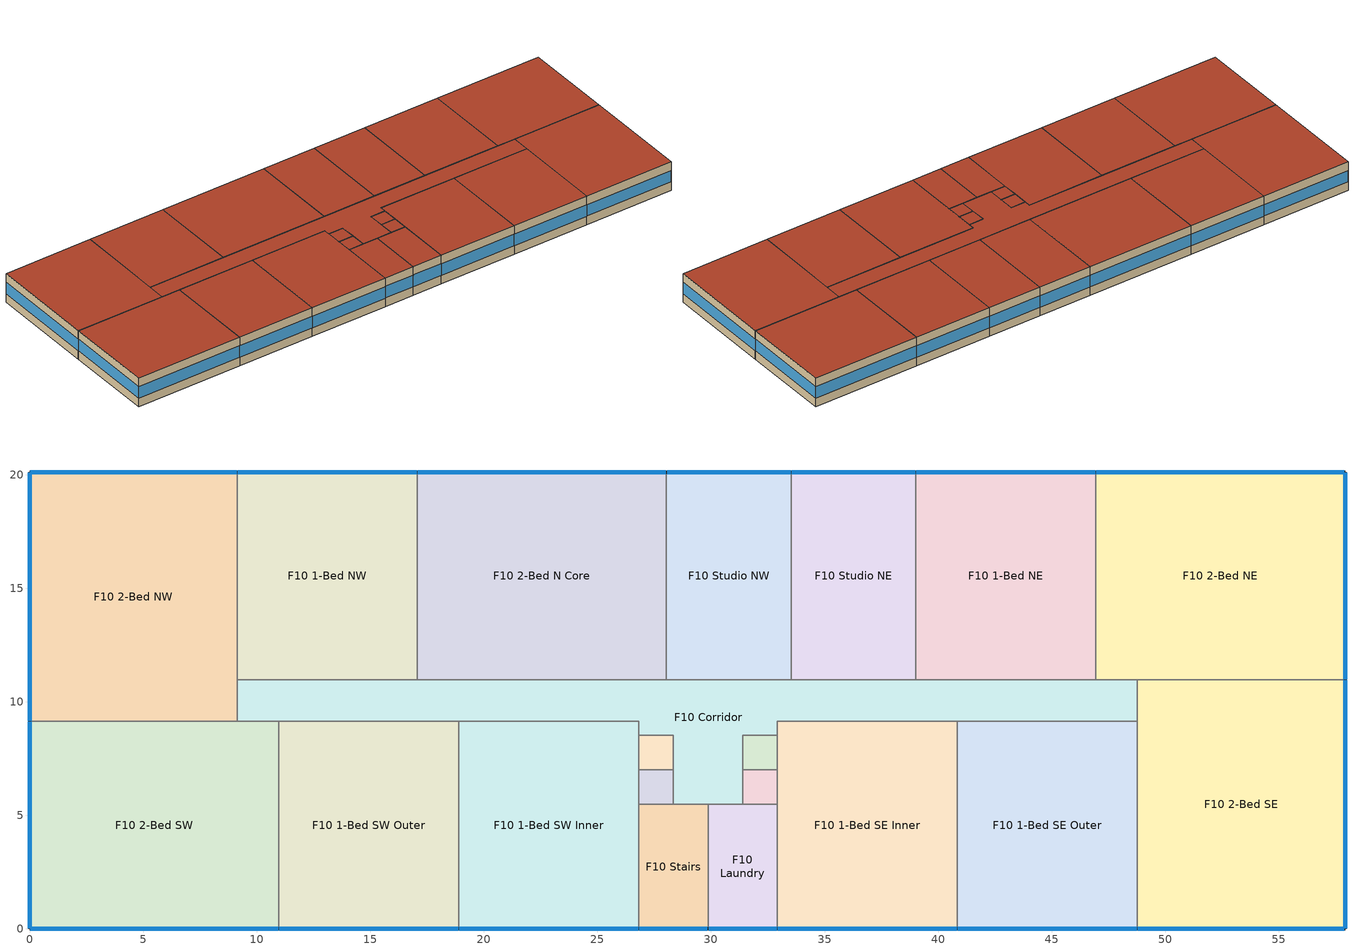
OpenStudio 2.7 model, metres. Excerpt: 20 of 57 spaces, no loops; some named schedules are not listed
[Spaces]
F10 1-Bed NE
 floor adiabatic (TypicalFloorInterior): 46.94,20.12 46.94,10.97 39.01,10.97 39.01,20.12 z27.43
 wall outside (ResMetalFramedWall): 46.94,20.12 39.01,20.12 z27.43:30.48
 wall to F10 Studio NE (MetalFrameWallInterior): 39.01,20.12 39.01,10.97 z27.43:30.48
 wall to F10 2-Bed NE (MetalFrameWallInterior): 46.94,10.97 46.94,20.12 z27.43:30.48
 wall to F10 Corridor (MetalFrameWallInterior): 39.01,10.97 46.94,10.97 z27.43:30.48
 window (Res Fixed Window): 46.91,20.12 39.04,20.12 z28.35:29.57
 roof outside (FlatResWoodFramingAndOtherRoof): 46.94,10.97 46.94,20.12 39.01,20.12 39.01,10.97 z30.48
F10 Studio NE
 floor adiabatic (TypicalFloorInterior): 39.01,20.12 39.01,10.97 33.53,10.97 33.53,20.12 z27.43
 wall outside (ResMetalFramedWall): 39.01,20.12 33.53,20.12 z27.43:30.48
 wall to F10 Corridor: 33.53,10.97 39.01,10.97 z27.43:30.48
 wall to F10 Studio NW (MetalFrameWallInterior): 33.53,20.12 33.53,10.97 z27.43:30.48
 window (Res Fixed Window): 38.99,20.12 33.55,20.12 z28.35:29.58
 roof outside (FlatResWoodFramingAndOtherRoof): 39.01,10.97 39.01,20.12 33.53,20.12 33.53,10.97 z30.48
F10 2-Bed NE
 floor adiabatic (TypicalFloorInterior): 57.91,20.12 57.91,10.97 46.94,10.97 46.94,20.12 z27.43
 wall outside (ResMetalFramedWall): 57.91,10.97 57.91,20.12 46.94,20.12 z27.43:30.48
 wall to F10 2-Bed SE (MetalFrameWallInterior): 48.77,10.97 57.91,10.97 z27.43:30.48
 wall to F10 Corridor (MetalFrameWallInterior): 46.94,10.97 48.77,10.97 z27.43:30.48
 window (Res Fixed Window): 57.91,11 57.91,20.09 / 57.89,20.12 46.96,20.12 z28.35:29.57
 roof outside (FlatResWoodFramingAndOtherRoof): 57.91,10.97 57.91,20.12 46.94,20.12 46.94,10.97 z30.48
F10 Corridor
 floor adiabatic (TypicalFloorInterior): 48.77,10.97 48.77,9.14 32.92,9.14 32.92,8.53 31.39,8.53 31.39,5.49 28.35,5.49 28.35,8.53 26.82,8.53 26.82,9.14 9.14,9.14 9.14,10.97 z27.43
 wall to F10 1-Bed NW: 17.07,10.97 9.14,10.97 z27.43:30.48
 wall to F10 1-Bed SE Inner: 32.92,8.53 32.92,9.14 40.84,9.14 z27.43:30.48
 wall to F10 1-Bed SE Outer: 40.84,9.14 48.77,9.14 z27.43:30.48
 wall to F10 1-Bed SW Inner: 18.9,9.14 26.82,9.14 26.82,8.53 z27.43:30.48
 wall to F10 1-Bed SW Outer: 10.97,9.14 18.9,9.14 z27.43:30.48
 wall to F10 2-Bed N Core: 28.04,10.97 17.07,10.97 z27.43:30.48
 wall to F10 2-Bed NW: 9.14,10.97 9.14,9.14 z27.43:30.48
 wall to F10 2-Bed SE: 48.77,9.14 48.77,10.97 z27.43:30.48
 wall to F10 2-Bed SW: 9.14,9.14 10.97,9.14 z27.43:30.48
 wall to F10 Elevator NE (MetalFrameWallInterior): 31.39,7.01 31.39,8.53 32.92,8.53 z27.43:30.48
 wall to F10 Elevator SW (MetalFrameWallInterior): 28.35,7.01 28.35,5.49 z27.43:30.48
 wall to F10 Studio NW (MetalFrameWallInterior): 33.53,10.97 28.04,10.97 z27.43:30.48
 wall to F10 Stairs (MetalFrameWallInterior): 28.35,5.49 29.87,5.49 z27.43:30.48
 wall to F10 Elevator NW (MetalFrameWallInterior): 26.82,8.53 28.35,8.53 28.35,7.01 z27.43:30.48
 wall to F10 Elevator SE (MetalFrameWallInterior): 31.39,5.49 31.39,7.01 z27.43:30.48
 wall to F10 Laundry (MetalFrameWallInterior): 29.87,5.49 31.39,5.49 z27.43:30.48
 roof outside (FlatResWoodFramingAndOtherRoof): 31.39,5.49 31.39,8.53 32.92,8.53 32.92,9.14 48.77,9.14 48.77,10.97 9.14,10.97 9.14,9.14 26.82,9.14 26.82,8.53 28.35,8.53 28.35,5.49 z30.48
F10 1-Bed NW
 floor adiabatic (TypicalFloorInterior): 17.07,20.12 17.07,10.97 9.14,10.97 9.14,20.12 z27.43
 wall outside (ResMetalFramedWall): 17.07,20.12 9.14,20.12 z27.43:30.48
 wall to F10 2-Bed NW (MetalFrameWallInterior): 9.14,20.12 9.14,10.97 z27.43:30.48
 wall to F10 2-Bed N Core (MetalFrameWallInterior): 17.07,10.97 17.07,20.12 z27.43:30.48
 window (Res Fixed Window): 17.04,20.12 9.17,20.12 z28.35:29.57
 roof outside (FlatResWoodFramingAndOtherRoof): 17.07,10.97 17.07,20.12 9.14,20.12 9.14,10.97 z30.48
F10 2-Bed NW
 floor adiabatic (TypicalFloorInterior): 9.14,20.12 9.14,9.14 0,9.14 0,20.12 z27.43
 wall outside (ResMetalFramedWall): 9.14,20.12 0,20.12 0,9.14 z27.43:30.48
 wall to F10 2-Bed SW (MetalFrameWallInterior): 0,9.14 9.14,9.14 z27.43:30.48
 window (Res Fixed Window): 0,20.09 0,9.17 / 9.12,20.12 0.03,20.12 z28.35:29.57
 roof outside (FlatResWoodFramingAndOtherRoof): 9.14,9.14 9.14,20.12 0,20.12 0,9.14 z30.48
F10 2-Bed N Core
 floor adiabatic (TypicalFloorInterior): 28.04,20.12 28.04,10.97 17.07,10.97 17.07,20.12 z27.43
 wall outside (ResMetalFramedWall): 28.04,20.12 17.07,20.12 z27.43:30.48
 wall to F10 Studio NW (MetalFrameWallInterior): 28.04,10.97 28.04,20.12 z27.43:30.48
 window (Res Fixed Window): 28.02,20.12 17.09,20.12 z28.35:29.57
 roof outside (FlatResWoodFramingAndOtherRoof): 28.04,10.97 28.04,20.12 17.07,20.12 17.07,10.97 z30.48
F10 1-Bed SE Inner
 floor adiabatic (TypicalFloorInterior): 40.84,9.14 40.84,0 32.92,0 32.92,9.14 z27.43
 wall outside (ResMetalFramedWall): 32.92,0 40.84,0 z27.43:30.48
 wall to F10 Elevator NE (MetalFrameWallInterior): 32.92,8.53 32.92,7.01 z27.43:30.48
 wall to F10 1-Bed SE Outer (MetalFrameWallInterior): 40.84,0 40.84,9.14 z27.43:30.48
 wall to F10 Elevator SE (MetalFrameWallInterior): 32.92,7.01 32.92,5.49 z27.43:30.48
 wall to F10 Laundry (MetalFrameWallInterior): 32.92,5.49 32.92,0 z27.43:30.48
 window (Res Fixed Window): 32.94,0 40.82,0 z28.35:29.57
 roof outside (FlatResWoodFramingAndOtherRoof): 40.84,0 40.84,9.14 32.92,9.14 32.92,0 z30.48
F10 Elevator NE
 floor adiabatic (TypicalFloorInterior): 32.92,8.53 32.92,7.01 31.39,7.01 31.39,8.53 z27.43
 wall to F10 Elevator SE (MetalFrameWallInterior): 31.39,7.01 32.92,7.01 z27.43:30.48
 roof outside (FlatResWoodFramingAndOtherRoof): 32.92,7.01 32.92,8.53 31.39,8.53 31.39,7.01 z30.48
F10 1-Bed SE Outer
 floor adiabatic (TypicalFloorInterior): 48.77,9.14 48.77,0 40.84,0 40.84,9.14 z27.43
 wall outside (ResMetalFramedWall): 40.84,0 48.77,0 z27.43:30.48
 wall to F10 2-Bed SE (MetalFrameWallInterior): 48.77,0 48.77,9.14 z27.43:30.48
 window (Res Fixed Window): 40.87,0 48.74,0 z28.35:29.57
 roof outside (FlatResWoodFramingAndOtherRoof): 48.77,0 48.77,9.14 40.84,9.14 40.84,0 z30.48
F10 Elevator SE
 floor adiabatic (TypicalFloorInterior): 32.92,7.01 32.92,5.49 31.39,5.49 31.39,7.01 z27.43
 wall to F10 Laundry (MetalFrameWallInterior): 31.39,5.49 32.92,5.49 z27.43:30.48
 roof outside (FlatResWoodFramingAndOtherRoof): 32.92,5.49 32.92,7.01 31.39,7.01 31.39,5.49 z30.48
F10 Laundry
 floor adiabatic (TypicalFloorInterior): 32.92,5.49 32.92,0 29.87,0 29.87,5.49 z27.43
 wall outside (ResMetalFramedWall): 29.87,0 32.92,0 z27.43:30.48
 wall to F10 Stairs (MetalFrameWallInterior): 29.87,5.49 29.87,0 z27.43:30.48
 window (Res Fixed Window): 29.9,0 32.89,0 z28.35:29.59
 roof outside (FlatResWoodFramingAndOtherRoof): 32.92,0 32.92,5.49 29.87,5.49 29.87,0 z30.48
F10 2-Bed SE
 floor adiabatic (TypicalFloorInterior): 57.91,10.97 57.91,0 48.77,0 48.77,10.97 z27.43
 wall outside (ResMetalFramedWall): 48.77,0 57.91,0 57.91,10.97 z27.43:30.48
 window (Res Fixed Window): 48.79,0 57.89,0 / 57.91,0.03 57.91,10.95 z28.35:29.57
 roof outside (FlatResWoodFramingAndOtherRoof): 57.91,0 57.91,10.97 48.77,10.97 48.77,0 z30.48
F10 1-Bed SW Inner
 floor adiabatic (TypicalFloorInterior): 26.82,9.14 26.82,0 18.9,0 18.9,9.14 z27.43
 wall outside (ResMetalFramedWall): 18.9,0 26.82,0 z27.43:30.48
 wall to F10 1-Bed SW Outer (MetalFrameWallInterior): 18.9,9.14 18.9,0 z27.43:30.48
 wall to F10 Stairs (MetalFrameWallInterior): 26.82,0 26.82,5.49 z27.43:30.48
 wall to F10 Elevator SW (MetalFrameWallInterior): 26.82,5.49 26.82,7.01 z27.43:30.48
 wall to F10 Elevator NW (MetalFrameWallInterior): 26.82,7.01 26.82,8.53 z27.43:30.48
 window (Res Fixed Window): 18.92,0 26.8,0 z28.35:29.57
 roof outside (FlatResWoodFramingAndOtherRoof): 26.82,0 26.82,9.14 18.9,9.14 18.9,0 z30.48
F10 1-Bed SW Outer
 floor adiabatic (TypicalFloorInterior): 18.9,9.14 18.9,0 10.97,0 10.97,9.14 z27.43
 wall outside (ResMetalFramedWall): 10.97,0 18.9,0 z27.43:30.48
 wall to F10 2-Bed SW (MetalFrameWallInterior): 10.97,9.14 10.97,0 z27.43:30.48
 window (Res Fixed Window): 11,0 18.87,0 z28.35:29.57
 roof outside (FlatResWoodFramingAndOtherRoof): 18.9,0 18.9,9.14 10.97,9.14 10.97,0 z30.48
F10 Stairs
 floor adiabatic (TypicalFloorInterior): 29.87,5.49 29.87,0 26.82,0 26.82,5.49 z27.43
 wall outside (ResMetalFramedWall): 26.82,0 29.87,0 z27.43:30.48
 wall to F10 Elevator SW: 28.35,5.49 26.82,5.49 z27.43:30.48
 window (Res Fixed Window): 26.85,0 29.85,0 z28.35:29.59
 roof outside (FlatResWoodFramingAndOtherRoof): 29.87,0 29.87,5.49 26.82,5.49 26.82,0 z30.48
F10 Elevator SW
 floor adiabatic (TypicalFloorInterior): 28.35,7.01 28.35,5.49 26.82,5.49 26.82,7.01 z27.43
 wall to F10 Elevator NW: 28.35,7.01 26.82,7.01 z27.43:30.48
 roof outside (FlatResWoodFramingAndOtherRoof): 28.35,5.49 28.35,7.01 26.82,7.01 26.82,5.49 z30.48
F10 Elevator NW
 floor adiabatic (TypicalFloorInterior): 28.35,8.53 28.35,7.01 26.82,7.01 26.82,8.53 z27.43
 roof outside (FlatResWoodFramingAndOtherRoof): 28.35,7.01 28.35,8.53 26.82,8.53 26.82,7.01 z30.48
F10 2-Bed SW
 floor adiabatic (TypicalFloorInterior): 10.97,9.14 10.97,0 0,0 0,9.14 z27.43
 wall outside (ResMetalFramedWall): 0,9.14 0,0 10.97,0 z27.43:30.48
 window (Res Fixed Window): 0,9.12 0,0.03 / 0.03,0 10.95,0 z28.35:29.57
 roof outside (FlatResWoodFramingAndOtherRoof): 10.97,0 10.97,9.14 0,9.14 0,0 z30.48
F10 Studio NW
 floor adiabatic (TypicalFloorInterior): 33.53,20.12 33.53,10.97 28.04,10.97 28.04,20.12 z27.43
 wall outside (ResMetalFramedWall): 33.53,20.12 28.04,20.12 z27.43:30.48
 window (Res Fixed Window): 33.5,20.12 28.07,20.12 z28.35:29.58
 roof outside (FlatResWoodFramingAndOtherRoof): 33.53,10.97 33.53,20.12 28.04,20.12 28.04,10.97 z30.48
[Site]
CA_ARCATA-AP_USA Design_Conditions: Latitude {deg}=40.98; Longitude {deg}=-124.11; Time Zone {hr}=-8; Elevation {m}=64.008
[SizingPeriod:DesignDay] Barometric Pressure {Pa}=100559; Sky Clearness=0; Rain Indicator=0; Snow Indicator=0; Day of Month=21; Daylight Saving Time Indicator=0; Dry-Bulb Temperature Range Modifier Type=DefaultMultipliers
Name | Maximum Dry-Bulb Temperature {C} | Daily Dry-Bulb Temperature Range {deltaC} | Humidity Indicating Conditions at Maximum Dry-Bulb | Wind Speed {m/s} | Wind Direction {deg} | Month | Day Type | Humidity Indicating Type | Solar Model Indicator | ASHRAE Taub | ASHRAE Taud
CA_ARCATA-AP Ann Htg 99.6% Condns DB | -0.7 | 0 | -0.7 | 1.7 | 90 | 12 | WinterDesignDay | Wetbulb | ASHRAEClearSky
CA_ARCATA-AP Ann Clg .4% Condns DB=>MWB | 21.5 | 6.3 | 15 | 4.4 | 340 | 8 | SummerDesignDay | Wetbulb | ASHRAETau | 0.353 | 2.51
CA_ARCATA-AP Ann Clg .4% Condns WB=>MDB | 19.3 | 6.3 | 16.9 | 4.4 | 340 | 8 | SummerDesignDay | Wetbulb | ASHRAETau | 0.353 | 2.51
CA_ARCATA-AP Ann Clg .4% Condns DP=>MDB | 17.6 | 6.3 | 16 | 4.4 | 340 | 8 | SummerDesignDay | Dewpoint | ASHRAETau | 0.353 | 2.51
[Site:WaterMainsTemperature]
Calculation Method=Schedule; Temperature Schedule=WaterMainCZ01
[Building]
Building 1: North Axis {deg}=0
[Material]
Name | Roughness | Thickness {m} | Conductivity {W/m-K} | Density {kg/m3} | Specific Heat {J/kg-K} | Thermal Absorptance | Solar Absorptance | Visible Absorptance
Gypsum Board - 1/2 in. | Smooth | 0.0127 | 0.158656 | 640.739 | 1130.436
Gypsum Board - 5/8 in.; Gypsum Board - 5/8 in. 2 | Smooth | 0.016002 | 0.158656 | 640.739 | 1130.436 | 0.9 | 0.7 | 0.8
Fiberboard sheathing - 1/2 in. | Smooth | 0.0127 | 0.070614 | 399.821 | 1297.908
Building Paper - 1/16 in. | Smooth | 0.001524 | 0.288513 | 96.1108 | 1256.04
Roofing felt - 1/8 in. | MediumRough | 0.001524 | 1.19715 | 230.666 | 1256.04 | 0.75 | 0.9 | 0.85
Stucco - 7/8 in. | MediumRough | 0.022352 | 0.700948 | 1855.1 | 837.36 | 0.9 | 0.7 | 0.8
Concrete - 140 lb/ft3 - 4 in. | Smooth | 0.1016 | 1.9514 | 2239.06 | 921.096
Compliance Insulation R0.10 | Smooth | 0.000405384 | 0.0230188 | 16.0185 | 1130.436
Compliance Insulation R0.20 | Smooth | 0.000810768 | 0.0230188 | 16.0185 | 1130.436
Compliance Insulation R1.00 | Smooth | 0.00405384 | 0.0230188 | 16.0185 | 1130.436
Compliance Insulation R1.54 | Smooth | 0.00624291 | 0.0230188 | 16.0185 | 1130.436
Compliance Insulation R1.35 | Smooth | 0.00547268 | 0.0230188 | 16.0185 | 1130.436
Gypsum Board - 5/8 in. 1 | MediumRough | 0.016002 | 0.158656 | 640.739 | 1130.436 | 0.9 | 0.7 | 0.8
Metal Deck - 1/16 in. 1 | MediumRough | 0.0015875 | 45.3452 | 7820.53 | 502.416 | 0.9 | 0.7 | 0.8
Carpet - 3/4 in. 1 | Smooth | 0.01905 | 0.0455183 | 288.332 | 1381.644 | 0.9 | 0.7 | 0.8
[Material:NoMass] Roughness=Smooth
Name | Thermal Resistance {m2-K/W} | Thermal Absorptance | Solar Absorptance | Visible Absorptance
WoodRoof16OCCavInsR38 | 4.68171 | 0.9 | 0.7 | 0.8
WoodFrameWall16inOCCavInsR21 | 2.15747
MetalFrameWall16inOC R15.00 | 0.230528
[Construction]
ResMetalFramedWall: Stucco - 7/8 in., Compliance Insulation R0.10, Gypsum Board - 5/8 in., Gypsum Board - 5/8 in., WoodFrameWall16inOCCavInsR21, Gypsum Board - 5/8 in., Gypsum Board - 5/8 in.
MetalFrameWallInterior: Gypsum Board - 5/8 in. 1, MetalFrameWall16inOC R15.00, Gypsum Board - 5/8 in. 2
FlatResWoodFramingAndOtherRoof: Roofing felt - 1/8 in., Building Paper - 1/16 in., Fiberboard sheathing - 1/2 in., Compliance Insulation R1.54, Compliance Insulation R1.35, Compliance Insulation R0.20, Compliance Insulation R1.00, Gypsum Board - 1/2 in., WoodRoof16OCCavInsR38
TypicalFloorInterior: Metal Deck - 1/16 in. 1, Concrete - 140 lb/ft3 - 4 in., Carpet - 3/4 in. 1
Res Fixed Window: Res Fixed Window Material
[WindowMaterial:SimpleGlazingSystem]
Res Fixed Window Material: U-Factor {W/m2-K}=2.15774; Solar Heat Gain Coefficient=0.35; Visible Transmittance=0.42
[Space] Building Story=Building Story Residential Floor 10
Name | Thermal Zone | Design Specification Outdoor Air Object
F10 1-Bed NE; F10 1-Bed NW | Thermal Zone: F10 1-Bed N | Thermal Zone: F10 1-Bed N Design Specification Outdoor Air
F10 1-Bed SE Inner; F10 1-Bed SE Outer | Thermal Zone: F10 1-Bed SE | Thermal Zone: F10 1-Bed SE Design Specification Outdoor Air
F10 1-Bed SW Inner; F10 1-Bed SW Outer | Thermal Zone: F10 1-Bed SW | Thermal Zone: F10 1-Bed SW Design Specification Outdoor Air
F10 2-Bed N Core | Thermal Zone: F10 2-Bed N Core | Thermal Zone: F10 2-Bed N Core Design Specification Outdoor Air
F10 2-Bed NE | Thermal Zone: F10 2-Bed NE | Thermal Zone: F10 2-Bed NE Design Specification Outdoor Air
F10 2-Bed NW | Thermal Zone: F10 2-Bed NW | Thermal Zone: F10 2-Bed NW Design Specification Outdoor Air
F10 2-Bed SE | Thermal Zone: F10 2-Bed SE | Thermal Zone: F10 2-Bed SE Design Specification Outdoor Air
F10 2-Bed SW | Thermal Zone: F10 2-Bed SW | Thermal Zone: F10 2-Bed SW Design Specification Outdoor Air
F10 Corridor; F10 Elevator NE; F10 Elevator NW; F10 Elevator SE; F10 Elevator SW; F10 Stairs | Thermal Zone: F10 Corridor | Thermal Zone: F10 Corridor Design Specification Outdoor Air
F10 Laundry | Thermal Zone: F10 Laundry | Thermal Zone: F10 Laundry Design Specification Outdoor Air
F10 Studio NE; F10 Studio NW | Thermal Zone: F10 Studio N | Thermal Zone: F10 Studio N Design Specification Outdoor Air
[ThermalZone] Multiplier=1; Use Ideal Air Loads=No
Name | Thermostat
Thermal Zone: F10 1-Bed N | Thermal Zone: F10 1-Bed N Thermostat
Thermal Zone: F10 1-Bed SE | Thermal Zone: F10 1-Bed SE Thermostat
Thermal Zone: F10 1-Bed SW | Thermal Zone: F10 1-Bed SW Thermostat
Thermal Zone: F10 2-Bed N Core | Thermal Zone: F10 2-Bed N Core Thermostat
Thermal Zone: F10 2-Bed NE | Thermal Zone: F10 2-Bed NE Thermostat
Thermal Zone: F10 2-Bed NW | Thermal Zone: F10 2-Bed NW Thermostat
Thermal Zone: F10 2-Bed SE | Thermal Zone: F10 2-Bed SE Thermostat
Thermal Zone: F10 2-Bed SW | Thermal Zone: F10 2-Bed SW Thermostat
Thermal Zone: F10 Corridor | Thermal Zone: F10 Corridor Thermostat
Thermal Zone: F10 Laundry | Thermal Zone: F10 Laundry Thermostat
Thermal Zone: F10 Studio N | Thermal Zone: F10 Studio N Thermostat
[BuildingStory]
Building Story Residential Floor 10
[People:Definition] Number of People Calculation Method=People/Area; Fraction Radiant=0.3
Name | People per Space Floor Area {person/m2} | Sensible Heat Fraction
F10 1-Bed NE People Definition; F10 1-Bed NW People Definition; F10 1-Bed SE Inner People Definition; F10 1-Bed SE Outer People Definition; F10 1-Bed SW Inner People Definition; F10 1-Bed SW Outer People Definition | 0.0275997 | 0.6125
F10 2-Bed N Core People Definition; F10 2-Bed NE People Definition; F10 2-Bed NW People Definition; F10 2-Bed SE People Definition; F10 2-Bed SW People Definition | 0.0298998 | 0.6125
F10 Corridor People Definition; F10 Laundry People Definition; F10 Stairs People Definition | 0.0538196 | 0.5
F10 Elevator NE People Definition; F10 Elevator NW People Definition; F10 Elevator SE People Definition; F10 Elevator SW People Definition | 0.0161459 | 0.5
F10 Studio NE People Definition; F10 Studio NW People Definition | 0.0398663 | 0.6125
[People] Multiplier=1
Name | People Definition | Space or SpaceType | Number of People Schedule | Activity Level Schedule
F10 1-Bed NE People | F10 1-Bed NE People Definition | F10 1-Bed NE | ResidentialLivingOccupancy | F10 1-Bed NE People Activity Level
F10 1-Bed NW People | F10 1-Bed NW People Definition | F10 1-Bed NW | ResidentialLivingOccupancy | F10 1-Bed NW People Activity Level
F10 1-Bed SE Inner People | F10 1-Bed SE Inner People Definition | F10 1-Bed SE Inner | ResidentialLivingOccupancy | F10 1-Bed SE Inner People Activity Level
F10 1-Bed SE Outer People | F10 1-Bed SE Outer People Definition | F10 1-Bed SE Outer | ResidentialLivingOccupancy | F10 1-Bed SE Outer People Activity Level
F10 1-Bed SW Inner People | F10 1-Bed SW Inner People Definition | F10 1-Bed SW Inner | ResidentialLivingOccupancy | F10 1-Bed SW Inner People Activity Level
F10 1-Bed SW Outer People | F10 1-Bed SW Outer People Definition | F10 1-Bed SW Outer | ResidentialLivingOccupancy | F10 1-Bed SW Outer People Activity Level
F10 2-Bed N Core People | F10 2-Bed N Core People Definition | F10 2-Bed N Core | ResidentialLivingOccupancy | F10 2-Bed N Core People Activity Level
F10 2-Bed NE People | F10 2-Bed NE People Definition | F10 2-Bed NE | ResidentialLivingOccupancy | F10 2-Bed NE People Activity Level
F10 2-Bed NW People | F10 2-Bed NW People Definition | F10 2-Bed NW | ResidentialLivingOccupancy | F10 2-Bed NW People Activity Level
F10 2-Bed SE People | F10 2-Bed SE People Definition | F10 2-Bed SE | ResidentialLivingOccupancy | F10 2-Bed SE People Activity Level
F10 2-Bed SW People | F10 2-Bed SW People Definition | F10 2-Bed SW | ResidentialLivingOccupancy | F10 2-Bed SW People Activity Level
F10 Corridor People | F10 Corridor People Definition | F10 Corridor | OfficeOccupancy | F10 Corridor People Activity Level
F10 Elevator NE People | F10 Elevator NE People Definition | F10 Elevator NE | OfficeOccupancy | F10 Elevator NE People Activity Level
F10 Elevator NW People | F10 Elevator NW People Definition | F10 Elevator NW | OfficeOccupancy | F10 Elevator NW People Activity Level
F10 Elevator SE People | F10 Elevator SE People Definition | F10 Elevator SE | OfficeOccupancy | F10 Elevator SE People Activity Level
F10 Elevator SW People | F10 Elevator SW People Definition | F10 Elevator SW | OfficeOccupancy | F10 Elevator SW People Activity Level
F10 Laundry People | F10 Laundry People Definition | F10 Laundry | OfficeOccupancy | F10 Laundry People Activity Level
F10 Stairs People | F10 Stairs People Definition | F10 Stairs | OfficeOccupancy | F10 Stairs People Activity Level
F10 Studio NE People | F10 Studio NE People Definition | F10 Studio NE | ResidentialLivingOccupancy | F10 Studio NE People Activity Level
F10 Studio NW People | F10 Studio NW People Definition | F10 Studio NW | ResidentialLivingOccupancy | F10 Studio NW People Activity Level
[SpaceInfiltration:DesignFlowRate] Temperature Term Coefficient=0; Velocity Squared Term Coefficient=0
Name | Space or SpaceType | Schedule | Design Flow Rate Calculation Method | Flow per Exterior Surface Area {m3/s-m2} | Constant Term Coefficient | Velocity Term Coefficient | Design Flow Rate {m3/s}
F10 1-Bed NE Space Infiltration Design Flow Rate 1 | F10 1-Bed NE | ResidentialLivingInfiltration | Flow/ExteriorWallArea | 0.000227584 | 0 | 0.224052
F10 1-Bed NE Space Infiltration Design Flow Rate 2 | F10 1-Bed NE | ResidentialLivingHVACAvail | Flow/Space |  | 1 | 0 | 0.0181228
F10 1-Bed NW Space Infiltration Design Flow Rate 1 | F10 1-Bed NW | ResidentialLivingInfiltration | Flow/ExteriorWallArea | 0.000227584 | 0 | 0.224052
F10 1-Bed NW Space Infiltration Design Flow Rate 2 | F10 1-Bed NW | ResidentialLivingHVACAvail | Flow/Space |  | 1 | 0 | 0.0181228
F10 1-Bed SE Inner Space Infiltration Design Flow Rate 1 | F10 1-Bed SE Inner | ResidentialLivingInfiltration | Flow/ExteriorWallArea | 0.000227584 | 0 | 0.224052
F10 1-Bed SE Inner Space Infiltration Design Flow Rate 2 | F10 1-Bed SE Inner | ResidentialLivingHVACAvail | Flow/Space |  | 1 | 0 | 0.0181228
F10 1-Bed SE Outer Space Infiltration Design Flow Rate 1 | F10 1-Bed SE Outer | ResidentialLivingInfiltration | Flow/ExteriorWallArea | 0.000227584 | 0 | 0.224052
F10 1-Bed SE Outer Space Infiltration Design Flow Rate 2 | F10 1-Bed SE Outer | ResidentialLivingHVACAvail | Flow/Space |  | 1 | 0 | 0.0181228
F10 1-Bed SW Inner Space Infiltration Design Flow Rate 1 | F10 1-Bed SW Inner | ResidentialLivingInfiltration | Flow/ExteriorWallArea | 0.000227584 | 0 | 0.224052
F10 1-Bed SW Inner Space Infiltration Design Flow Rate 2 | F10 1-Bed SW Inner | ResidentialLivingHVACAvail | Flow/Space |  | 1 | 0 | 0.0181228
F10 1-Bed SW Outer Space Infiltration Design Flow Rate 1 | F10 1-Bed SW Outer | ResidentialLivingInfiltration | Flow/ExteriorWallArea | 0.000227584 | 0 | 0.224052
F10 1-Bed SW Outer Space Infiltration Design Flow Rate 2 | F10 1-Bed SW Outer | ResidentialLivingHVACAvail | Flow/Space |  | 1 | 0 | 0.0181228
F10 2-Bed N Core Space Infiltration Design Flow Rate 1 | F10 2-Bed N Core | ResidentialLivingInfiltration | Flow/ExteriorWallArea | 0.000227584 | 0 | 0.224052
F10 2-Bed N Core Space Infiltration Design Flow Rate 2 | F10 2-Bed N Core | ResidentialLivingHVACAvail | Flow/Space |  | 1 | 0 | 0.0259099
F10 2-Bed NE Space Infiltration Design Flow Rate 1 | F10 2-Bed NE | ResidentialLivingInfiltration | Flow/ExteriorWallArea | 0.000227584 | 0 | 0.224052
F10 2-Bed NE Space Infiltration Design Flow Rate 2 | F10 2-Bed NE | ResidentialLivingHVACAvail | Flow/Space |  | 1 | 0 | 0.0259099
F10 2-Bed NW Space Infiltration Design Flow Rate 1 | F10 2-Bed NW | ResidentialLivingInfiltration | Flow/ExteriorWallArea | 0.000227584 | 0 | 0.224052
F10 2-Bed NW Space Infiltration Design Flow Rate 2 | F10 2-Bed NW | ResidentialLivingHVACAvail | Flow/Space |  | 1 | 0 | 0.0259099
F10 2-Bed SE Space Infiltration Design Flow Rate 1 | F10 2-Bed SE | ResidentialLivingInfiltration | Flow/ExteriorWallArea | 0.000227584 | 0 | 0.224052
F10 2-Bed SE Space Infiltration Design Flow Rate 2 | F10 2-Bed SE | ResidentialLivingHVACAvail | Flow/Space |  | 1 | 0 | 0.0259099
F10 2-Bed SW Space Infiltration Design Flow Rate 1 | F10 2-Bed SW | ResidentialLivingInfiltration | Flow/ExteriorWallArea | 0.000227584 | 0 | 0.224052
F10 2-Bed SW Space Infiltration Design Flow Rate 2 | F10 2-Bed SW | ResidentialLivingHVACAvail | Flow/Space |  | 1 | 0 | 0.0259099
F10 Corridor Space Infiltration Design Flow Rate 1 | F10 Corridor | OfficeInfiltration | Flow/ExteriorWallArea | 0.000227584 | 0 | 0.224052
F10 Corridor Space Infiltration Design Flow Rate 2 | F10 Corridor | OfficeHVACAvail | Flow/Space |  | 1 | 0 | 0.0651287
F10 Elevator NE Space Infiltration Design Flow Rate 1 | F10 Elevator NE | On | Flow/ExteriorWallArea | 0.000227584 | 0 | 0.224052
F10 Elevator NE Space Infiltration Design Flow Rate 2 | F10 Elevator NE | OfficeHVACAvail | Flow/Space |  | 1 | 0 | 0
F10 Elevator NW Space Infiltration Design Flow Rate 1 | F10 Elevator NW | On | Flow/ExteriorWallArea | 0.000227584 | 0 | 0.224052
F10 Elevator NW Space Infiltration Design Flow Rate 2 | F10 Elevator NW | OfficeHVACAvail | Flow/Space |  | 1 | 0 | 0
F10 Elevator SE Space Infiltration Design Flow Rate 1 | F10 Elevator SE | On | Flow/ExteriorWallArea | 0.000227584 | 0 | 0.224052
F10 Elevator SE Space Infiltration Design Flow Rate 2 | F10 Elevator SE | OfficeHVACAvail | Flow/Space |  | 1 | 0 | 0
F10 Elevator SW Space Infiltration Design Flow Rate 1 | F10 Elevator SW | On | Flow/ExteriorWallArea | 0.000227584 | 0 | 0.224052
F10 Elevator SW Space Infiltration Design Flow Rate 2 | F10 Elevator SW | OfficeHVACAvail | Flow/Space |  | 1 | 0 | 0
F10 Laundry Space Infiltration Design Flow Rate 1 | F10 Laundry | OfficeInfiltration | Flow/ExteriorWallArea | 0.000227584 | 0 | 0.224052
F10 Laundry Space Infiltration Design Flow Rate 2 | F10 Laundry | OfficeHVACAvail | Flow/Space |  | 1 | 0 | 0.0127426
F10 Stairs Space Infiltration Design Flow Rate 1 | F10 Stairs | On | Flow/ExteriorWallArea | 0.000227584 | 0 | 0.224052
F10 Stairs Space Infiltration Design Flow Rate 2 | F10 Stairs | OfficeHVACAvail | Flow/Space |  | 1 | 0 | 0.0127426
F10 Studio NE Space Infiltration Design Flow Rate 1 | F10 Studio NE | ResidentialLivingInfiltration | Flow/ExteriorWallArea | 0.000227584 | 0 | 0.224052
F10 Studio NE Space Infiltration Design Flow Rate 2 | F10 Studio NE | ResidentialLivingHVACAvail | Flow/Space |  | 1 | 0 | 0.0147248
F10 Studio NW Space Infiltration Design Flow Rate 1 | F10 Studio NW | ResidentialLivingInfiltration | Flow/ExteriorWallArea | 0.000227584 | 0 | 0.224052
F10 Studio NW Space Infiltration Design Flow Rate 2 | F10 Studio NW | ResidentialLivingHVACAvail | Flow/Space |  | 1 | 0 | 0.0147248
[Lights:Definition] Design Level Calculation Method=Watts/Area; Fraction Radiant=0.58; Return Air Fraction=0
Name | Watts per Space Floor Area {W/m2}
F10 1-Bed NE Non-Regulated Lights Definition; F10 1-Bed NW Non-Regulated Lights Definition; F10 1-Bed SE Inner Non-Regulated Lights Definition; F10 1-Bed SE Outer Non-Regulated Lights Definition; F10 1-Bed SW Inner Non-Regulated Lights Definition; F10 1-Bed SW Outer Non-Regulated Lights Definition; F10 2-Bed N Core Non-Regulated Lights Definition; F10 2-Bed NE Non-Regulated Lights Definition; F10 2-Bed NW Non-Regulated Lights Definition; F10 2-Bed SE Non-Regulated Lights Definition; F10 2-Bed SW Non-Regulated Lights Definition; F10 Studio NE Non-Regulated Lights Definition; F10 Studio NW Non-Regulated Lights Definition | 1.05486
F10 Corridor Regulated Lights Definition | 6.45835
F10 Elevator NE Regulated Lights Definition; F10 Elevator NW Regulated Lights Definition; F10 Elevator SE Regulated Lights Definition; F10 Elevator SW Regulated Lights Definition | 4.30556
F10 Laundry Regulated Lights Definition | 4.84376
F10 Stairs Regulated Lights Definition | 5.38196
[Lights] Fraction Replaceable=1
Name | Lights Definition | Space or SpaceType | Schedule
F10 1-Bed NE Non-Regulated Lights | F10 1-Bed NE Non-Regulated Lights Definition | F10 1-Bed NE | ResidentialLivingLights
F10 1-Bed NW Non-Regulated Lights | F10 1-Bed NW Non-Regulated Lights Definition | F10 1-Bed NW | ResidentialLivingLights
F10 1-Bed SE Inner Non-Regulated Lights | F10 1-Bed SE Inner Non-Regulated Lights Definition | F10 1-Bed SE Inner | ResidentialLivingLights
F10 1-Bed SE Outer Non-Regulated Lights | F10 1-Bed SE Outer Non-Regulated Lights Definition | F10 1-Bed SE Outer | ResidentialLivingLights
F10 1-Bed SW Inner Non-Regulated Lights | F10 1-Bed SW Inner Non-Regulated Lights Definition | F10 1-Bed SW Inner | ResidentialLivingLights
F10 1-Bed SW Outer Non-Regulated Lights | F10 1-Bed SW Outer Non-Regulated Lights Definition | F10 1-Bed SW Outer | ResidentialLivingLights
F10 2-Bed N Core Non-Regulated Lights | F10 2-Bed N Core Non-Regulated Lights Definition | F10 2-Bed N Core | ResidentialLivingLights
F10 2-Bed NE Non-Regulated Lights | F10 2-Bed NE Non-Regulated Lights Definition | F10 2-Bed NE | ResidentialLivingLights
F10 2-Bed NW Non-Regulated Lights | F10 2-Bed NW Non-Regulated Lights Definition | F10 2-Bed NW | ResidentialLivingLights
F10 2-Bed SE Non-Regulated Lights | F10 2-Bed SE Non-Regulated Lights Definition | F10 2-Bed SE | ResidentialLivingLights
F10 2-Bed SW Non-Regulated Lights | F10 2-Bed SW Non-Regulated Lights Definition | F10 2-Bed SW | ResidentialLivingLights
F10 Corridor Regulated Lights | F10 Corridor Regulated Lights Definition | F10 Corridor | OfficeLights
F10 Elevator NE Regulated Lights | F10 Elevator NE Regulated Lights Definition | F10 Elevator NE | OfficeLights
F10 Elevator NW Regulated Lights | F10 Elevator NW Regulated Lights Definition | F10 Elevator NW | OfficeLights
F10 Elevator SE Regulated Lights | F10 Elevator SE Regulated Lights Definition | F10 Elevator SE | OfficeLights
F10 Elevator SW Regulated Lights | F10 Elevator SW Regulated Lights Definition | F10 Elevator SW | OfficeLights
F10 Laundry Regulated Lights | F10 Laundry Regulated Lights Definition | F10 Laundry | OfficeLights
F10 Stairs Regulated Lights | F10 Stairs Regulated Lights Definition | F10 Stairs | OfficeLights
F10 Studio NE Non-Regulated Lights | F10 Studio NE Non-Regulated Lights Definition | F10 Studio NE | ResidentialLivingLights
F10 Studio NW Non-Regulated Lights | F10 Studio NW Non-Regulated Lights Definition | F10 Studio NW | ResidentialLivingLights
[ElectricEquipment:Definition] Design Level Calculation Method=Watts/Area; Fraction Lost=0
Name | Watts per Space Floor Area {W/m2} | Fraction Latent | Fraction Radiant
F10 1-Bed NE Recepticle Loads Definition; F10 1-Bed NW Recepticle Loads Definition; F10 1-Bed SE Inner Recepticle Loads Definition; F10 1-Bed SE Outer Recepticle Loads Definition; F10 1-Bed SW Inner Recepticle Loads Definition; F10 1-Bed SW Outer Recepticle Loads Definition; F10 2-Bed N Core Recepticle Loads Definition; F10 2-Bed NE Recepticle Loads Definition; F10 2-Bed NW Recepticle Loads Definition; F10 2-Bed SE Recepticle Loads Definition; F10 2-Bed SW Recepticle Loads Definition; F10 Studio NE Recepticle Loads Definition; F10 Studio NW Recepticle Loads Definition | 4.09029 | 0 | 0.2
F10 1-Bed NE Process Electric Loads Definition; F10 1-Bed NW Process Electric Loads Definition; F10 1-Bed SE Inner Process Electric Loads Definition; F10 1-Bed SE Outer Process Electric Loads Definition; F10 1-Bed SW Inner Process Electric Loads Definition; F10 1-Bed SW Outer Process Electric Loads Definition; F10 Studio NE Process Electric Loads Definition; F10 Studio NW Process Electric Loads Definition | 0.430556 | 0.12 | 0
F10 2-Bed N Core Process Electric Loads Definition; F10 2-Bed NE Process Electric Loads Definition; F10 2-Bed NW Process Electric Loads Definition; F10 2-Bed SE Process Electric Loads Definition; F10 2-Bed SW Process Electric Loads Definition | 0.322917 | 0.12 | 0
F10 Elevator NE Recepticle Loads Definition; F10 Elevator NW Recepticle Loads Definition; F10 Elevator SE Recepticle Loads Definition; F10 Elevator SW Recepticle Loads Definition; F10 Laundry Recepticle Loads Definition | 32.2917 | 0 | 0.2
[ElectricEquipment]
Name | Electric Equipment Definition | Space or SpaceType | Schedule
F10 1-Bed NE Recepticle Loads | F10 1-Bed NE Recepticle Loads Definition | F10 1-Bed NE | ResidentialLivingReceptacle
F10 1-Bed NE Process Electric Loads | F10 1-Bed NE Process Electric Loads Definition | F10 1-Bed NE | ResidentialLivingReceptacle
F10 1-Bed NW Recepticle Loads | F10 1-Bed NW Recepticle Loads Definition | F10 1-Bed NW | ResidentialLivingReceptacle
F10 1-Bed NW Process Electric Loads | F10 1-Bed NW Process Electric Loads Definition | F10 1-Bed NW | ResidentialLivingReceptacle
F10 1-Bed SE Inner Recepticle Loads | F10 1-Bed SE Inner Recepticle Loads Definition | F10 1-Bed SE Inner | ResidentialLivingReceptacle
F10 1-Bed SE Inner Process Electric Loads | F10 1-Bed SE Inner Process Electric Loads Definition | F10 1-Bed SE Inner | ResidentialLivingReceptacle
F10 1-Bed SE Outer Recepticle Loads | F10 1-Bed SE Outer Recepticle Loads Definition | F10 1-Bed SE Outer | ResidentialLivingReceptacle
F10 1-Bed SE Outer Process Electric Loads | F10 1-Bed SE Outer Process Electric Loads Definition | F10 1-Bed SE Outer | ResidentialLivingReceptacle
F10 1-Bed SW Inner Recepticle Loads | F10 1-Bed SW Inner Recepticle Loads Definition | F10 1-Bed SW Inner | ResidentialLivingReceptacle
F10 1-Bed SW Inner Process Electric Loads | F10 1-Bed SW Inner Process Electric Loads Definition | F10 1-Bed SW Inner | ResidentialLivingReceptacle
F10 1-Bed SW Outer Recepticle Loads | F10 1-Bed SW Outer Recepticle Loads Definition | F10 1-Bed SW Outer | ResidentialLivingReceptacle
F10 1-Bed SW Outer Process Electric Loads | F10 1-Bed SW Outer Process Electric Loads Definition | F10 1-Bed SW Outer | ResidentialLivingReceptacle
F10 2-Bed N Core Recepticle Loads | F10 2-Bed N Core Recepticle Loads Definition | F10 2-Bed N Core | ResidentialLivingReceptacle
F10 2-Bed N Core Process Electric Loads | F10 2-Bed N Core Process Electric Loads Definition | F10 2-Bed N Core | ResidentialLivingReceptacle
F10 2-Bed NE Recepticle Loads | F10 2-Bed NE Recepticle Loads Definition | F10 2-Bed NE | ResidentialLivingReceptacle
F10 2-Bed NE Process Electric Loads | F10 2-Bed NE Process Electric Loads Definition | F10 2-Bed NE | ResidentialLivingReceptacle
F10 2-Bed NW Recepticle Loads | F10 2-Bed NW Recepticle Loads Definition | F10 2-Bed NW | ResidentialLivingReceptacle
F10 2-Bed NW Process Electric Loads | F10 2-Bed NW Process Electric Loads Definition | F10 2-Bed NW | ResidentialLivingReceptacle
F10 2-Bed SE Recepticle Loads | F10 2-Bed SE Recepticle Loads Definition | F10 2-Bed SE | ResidentialLivingReceptacle
F10 2-Bed SE Process Electric Loads | F10 2-Bed SE Process Electric Loads Definition | F10 2-Bed SE | ResidentialLivingReceptacle
F10 2-Bed SW Recepticle Loads | F10 2-Bed SW Recepticle Loads Definition | F10 2-Bed SW | ResidentialLivingReceptacle
F10 2-Bed SW Process Electric Loads | F10 2-Bed SW Process Electric Loads Definition | F10 2-Bed SW | ResidentialLivingReceptacle
F10 Elevator NE Recepticle Loads | F10 Elevator NE Recepticle Loads Definition | F10 Elevator NE | OfficeReceptacle
F10 Elevator NW Recepticle Loads | F10 Elevator NW Recepticle Loads Definition | F10 Elevator NW | OfficeReceptacle
F10 Elevator SE Recepticle Loads | F10 Elevator SE Recepticle Loads Definition | F10 Elevator SE | OfficeReceptacle
F10 Elevator SW Recepticle Loads | F10 Elevator SW Recepticle Loads Definition | F10 Elevator SW | OfficeReceptacle
F10 Laundry Recepticle Loads | F10 Laundry Recepticle Loads Definition | F10 Laundry | OfficeReceptacle
F10 Studio NE Recepticle Loads | F10 Studio NE Recepticle Loads Definition | F10 Studio NE | ResidentialLivingReceptacle
F10 Studio NE Process Electric Loads | F10 Studio NE Process Electric Loads Definition | F10 Studio NE | ResidentialLivingReceptacle
F10 Studio NW Recepticle Loads | F10 Studio NW Recepticle Loads Definition | F10 Studio NW | ResidentialLivingReceptacle
F10 Studio NW Process Electric Loads | F10 Studio NW Process Electric Loads Definition | F10 Studio NW | ResidentialLivingReceptacle
[GasEquipment:Definition] Design Level Calculation Method=Watts/Area
Name | Watts per Space Floor Area {W/m2} | Fraction Latent | Fraction Radiant | Fraction Lost
F10 1-Bed NE Gas Equipment Loads Definition; F10 1-Bed NW Gas Equipment Loads Definition; F10 1-Bed SE Inner Gas Equipment Loads Definition; F10 1-Bed SE Outer Gas Equipment Loads Definition; F10 1-Bed SW Inner Gas Equipment Loads Definition; F10 1-Bed SW Outer Gas Equipment Loads Definition | 3.31232 | 0 | 0.15 | 0.85
F10 1-Bed NE Gas Loads Definition; F10 1-Bed NW Gas Loads Definition; F10 1-Bed SE Inner Gas Loads Definition; F10 1-Bed SE Outer Gas Loads Definition; F10 1-Bed SW Inner Gas Loads Definition; F10 1-Bed SW Outer Gas Loads Definition | 5.14198 | 0.15 | 0 | 0.7
F10 2-Bed N Core Gas Equipment Loads Definition; F10 2-Bed NE Gas Equipment Loads Definition; F10 2-Bed NW Gas Equipment Loads Definition; F10 2-Bed SE Gas Equipment Loads Definition; F10 2-Bed SW Gas Equipment Loads Definition | 2.49213 | 0 | 0.15 | 0.85
F10 2-Bed N Core Gas Loads Definition; F10 2-Bed NE Gas Loads Definition; F10 2-Bed NW Gas Loads Definition; F10 2-Bed SE Gas Loads Definition; F10 2-Bed SW Gas Loads Definition | 4.79498 | 0.15 | 0 | 0.7
F10 Laundry Gas Equipment Loads Definition | 2.36796 | 0 | 0.15 | 0.85
F10 Studio NE Gas Equipment Loads Definition; F10 Studio NW Gas Equipment Loads Definition | 4.41643 | 0 | 0.15 | 0.85
F10 Studio NE Gas Loads Definition; F10 Studio NW Gas Loads Definition | 6.11991 | 0.15 | 0 | 0.7
[GasEquipment]
Name | Gas Equipment Definition | Space or SpaceType | Schedule
F10 1-Bed NE Gas Equipment Loads | F10 1-Bed NE Gas Equipment Loads Definition | F10 1-Bed NE | ResidentialLivingGasEquip
F10 1-Bed NE Gas Loads | F10 1-Bed NE Gas Loads Definition | F10 1-Bed NE | ResidentialLivingGasEquip
F10 1-Bed NW Gas Equipment Loads | F10 1-Bed NW Gas Equipment Loads Definition | F10 1-Bed NW | ResidentialLivingGasEquip
F10 1-Bed NW Gas Loads | F10 1-Bed NW Gas Loads Definition | F10 1-Bed NW | ResidentialLivingGasEquip
F10 1-Bed SE Inner Gas Equipment Loads | F10 1-Bed SE Inner Gas Equipment Loads Definition | F10 1-Bed SE Inner | ResidentialLivingGasEquip
F10 1-Bed SE Inner Gas Loads | F10 1-Bed SE Inner Gas Loads Definition | F10 1-Bed SE Inner | ResidentialLivingGasEquip
F10 1-Bed SE Outer Gas Equipment Loads | F10 1-Bed SE Outer Gas Equipment Loads Definition | F10 1-Bed SE Outer | ResidentialLivingGasEquip
F10 1-Bed SE Outer Gas Loads | F10 1-Bed SE Outer Gas Loads Definition | F10 1-Bed SE Outer | ResidentialLivingGasEquip
F10 1-Bed SW Inner Gas Equipment Loads | F10 1-Bed SW Inner Gas Equipment Loads Definition | F10 1-Bed SW Inner | ResidentialLivingGasEquip
F10 1-Bed SW Inner Gas Loads | F10 1-Bed SW Inner Gas Loads Definition | F10 1-Bed SW Inner | ResidentialLivingGasEquip
F10 1-Bed SW Outer Gas Equipment Loads | F10 1-Bed SW Outer Gas Equipment Loads Definition | F10 1-Bed SW Outer | ResidentialLivingGasEquip
F10 1-Bed SW Outer Gas Loads | F10 1-Bed SW Outer Gas Loads Definition | F10 1-Bed SW Outer | ResidentialLivingGasEquip
F10 2-Bed N Core Gas Equipment Loads | F10 2-Bed N Core Gas Equipment Loads Definition | F10 2-Bed N Core | ResidentialLivingGasEquip
F10 2-Bed N Core Gas Loads | F10 2-Bed N Core Gas Loads Definition | F10 2-Bed N Core | ResidentialLivingGasEquip
F10 2-Bed NE Gas Equipment Loads | F10 2-Bed NE Gas Equipment Loads Definition | F10 2-Bed NE | ResidentialLivingGasEquip
F10 2-Bed NE Gas Loads | F10 2-Bed NE Gas Loads Definition | F10 2-Bed NE | ResidentialLivingGasEquip
F10 2-Bed NW Gas Equipment Loads | F10 2-Bed NW Gas Equipment Loads Definition | F10 2-Bed NW | ResidentialLivingGasEquip
F10 2-Bed NW Gas Loads | F10 2-Bed NW Gas Loads Definition | F10 2-Bed NW | ResidentialLivingGasEquip
F10 2-Bed SE Gas Equipment Loads | F10 2-Bed SE Gas Equipment Loads Definition | F10 2-Bed SE | ResidentialLivingGasEquip
F10 2-Bed SE Gas Loads | F10 2-Bed SE Gas Loads Definition | F10 2-Bed SE | ResidentialLivingGasEquip
F10 2-Bed SW Gas Equipment Loads | F10 2-Bed SW Gas Equipment Loads Definition | F10 2-Bed SW | ResidentialLivingGasEquip
F10 2-Bed SW Gas Loads | F10 2-Bed SW Gas Loads Definition | F10 2-Bed SW | ResidentialLivingGasEquip
F10 Laundry Gas Equipment Loads | F10 Laundry Gas Equipment Loads Definition | F10 Laundry | OfficeGasEquip
F10 Studio NE Gas Equipment Loads | F10 Studio NE Gas Equipment Loads Definition | F10 Studio NE | ResidentialLivingGasEquip
F10 Studio NE Gas Loads | F10 Studio NE Gas Loads Definition | F10 Studio NE | ResidentialLivingGasEquip
F10 Studio NW Gas Equipment Loads | F10 Studio NW Gas Equipment Loads Definition | F10 Studio NW | ResidentialLivingGasEquip
F10 Studio NW Gas Loads | F10 Studio NW Gas Loads Definition | F10 Studio NW | ResidentialLivingGasEquip
[DesignSpecification:OutdoorAir] Outdoor Air Method=Maximum; Outdoor Air Flow per Person {m3/s-person}=0; Outdoor Air Flow per Floor Area {m3/s-m2}=0
Thermal Zone: F10 1-Bed N Design Specification Outdoor Air; Thermal Zone: F10 1-Bed SE Design Specification Outdoor Air; Thermal Zone: F10 1-Bed SW Design Specification Outdoor Air; Thermal Zone: F10 2-Bed N Core Design Specification Outdoor Air; Thermal Zone: F10 2-Bed NE Design Specification Outdoor Air; Thermal Zone: F10 2-Bed NW Design Specification Outdoor Air; Thermal Zone: F10 2-Bed SE Design Specification Outdoor Air; Thermal Zone: F10 2-Bed SW Design Specification Outdoor Air; Thermal Zone: F10 Corridor Design Specification Outdoor Air; Thermal Zone: F10 Laundry Design Specification Outdoor Air; Thermal Zone: F10 Studio N Design Specification Outdoor Air
[ThermostatSetpoint:DualSetpoint]
Name | Heating Setpoint Temperature Schedule | Cooling Setpoint Temperature Schedule
Thermal Zone: F10 1-Bed N Thermostat; Thermal Zone: F10 1-Bed SE Thermostat; Thermal Zone: F10 1-Bed SW Thermostat; Thermal Zone: F10 2-Bed N Core Thermostat; Thermal Zone: F10 2-Bed NE Thermostat; Thermal Zone: F10 2-Bed NW Thermostat; Thermal Zone: F10 2-Bed SE Thermostat; Thermal Zone: F10 2-Bed SW Thermostat; Thermal Zone: F10 Studio N Thermostat | ResidentialLivingHtgSetpt | ResidentialLivingClgSetpt
Thermal Zone: F10 Corridor Thermostat; Thermal Zone: F10 Laundry Thermostat | OfficeHtgSetpt | OfficeClgSetpt
[Schedule:Day]
ResidentialLivingOccupancySun; ResidentialLivingOccupancyWD; ResidentialLivingOccupancySat: 1, 0, 0.9, 2, 0, 0.9, 3, 0, 0.9, 4, 0, 0.9, 5, 0, 0.9, 6, 0, 0.9, 7, 0, 0.7, 8, 0, 0.4, 9, 0, 0.4, 10, 0, 0.2, 11, 0, 0.2, 12, 0, 0.2, 13, 0, 0.2, 14, 0, 0.2, 15, 0, 0.2, 16, 0, 0.3, 17, 0, 0.5, 18, 0, 0.5, 19, 0, 0.5, 20, 0, 0.7, 21, 0, 0.7, 22, 0, 0.8, 23, 0, 0.9, 24, 0, 0.9
OfficeOccupancySun: 1, 0, 0, 2, 0, 0, 3, 0, 0, 4, 0, 0, 5, 0, 0, 6, 0, 0, 7, 0, 0.05, 8, 0, 0.05, 9, 0, 0.05, 10, 0, 0.05, 11, 0, 0.05, 12, 0, 0.05, 13, 0, 0.05, 14, 0, 0.05, 15, 0, 0.05, 16, 0, 0.05, 17, 0, 0.05, 18, 0, 0.05, 19, 0, 0, 20, 0, 0, 21, 0, 0, 22, 0, 0, 23, 0, 0, 24, 0, 0
OfficeOccupancyWD: 1, 0, 0, 2, 0, 0, 3, 0, 0, 4, 0, 0, 5, 0, 0, 6, 0, 0, 7, 0, 0.1, 8, 0, 0.2, 9, 0, 0.95, 10, 0, 0.95, 11, 0, 0.95, 12, 0, 0.95, 13, 0, 0.5, 14, 0, 0.95, 15, 0, 0.95, 16, 0, 0.95, 17, 0, 0.95, 18, 0, 0.3, 19, 0, 0.1, 20, 0, 0.1, 21, 0, 0.1, 22, 0, 0.1, 23, 0, 0.05, 24, 0, 0.05
OfficeOccupancySat: 1, 0, 0, 2, 0, 0, 3, 0, 0, 4, 0, 0, 5, 0, 0, 6, 0, 0, 7, 0, 0.1, 8, 0, 0.1, 9, 0, 0.3, 10, 0, 0.3, 11, 0, 0.3, 12, 0, 0.3, 13, 0, 0.1, 14, 0, 0.1, 15, 0, 0.1, 16, 0, 0.1, 17, 0, 0.1, 18, 0, 0.05, 19, 0, 0.05, 20, 0, 0, 21, 0, 0, 22, 0, 0, 23, 0, 0, 24, 0, 0
ResidentialLivingHVACAvailSun; ResidentialLivingHVACAvailWD; ResidentialLivingHVACAvailSat; ResidentialLivingInfiltrationSun; ResidentialLivingInfiltrationWD; ResidentialLivingInfiltrationSat: 1, 0, 1, 2, 0, 1, 3, 0, 1, 4, 0, 1, 5, 0, 1, 6, 0, 1, 7, 0, 1, 8, 0, 1, 9, 0, 1, 10, 0, 1, 11, 0, 1, 12, 0, 1, 13, 0, 1, 14, 0, 1, 15, 0, 1, 16, 0, 1, 17, 0, 1, 18, 0, 1, 19, 0, 1, 20, 0, 1, 21, 0, 1, 22, 0, 1, 23, 0, 1, 24, 0, 1
OfficeHVACAvailSun: 1, 0, 0, 2, 0, 0, 3, 0, 0, 4, 0, 0, 5, 0, 0, 6, 0, 1, 7, 0, 1, 8, 0, 1, 9, 0, 1, 10, 0, 1, 11, 0, 1, 12, 0, 1, 13, 0, 1, 14, 0, 1, 15, 0, 1, 16, 0, 1, 17, 0, 1, 18, 0, 1, 19, 0, 0, 20, 0, 0, 21, 0, 0, 22, 0, 0, 23, 0, 0, 24, 0, 0
OfficeHVACAvailWD: 1, 0, 0, 2, 0, 0, 3, 0, 0, 4, 0, 0, 5, 0, 0, 6, 0, 1, 7, 0, 1, 8, 0, 1, 9, 0, 1, 10, 0, 1, 11, 0, 1, 12, 0, 1, 13, 0, 1, 14, 0, 1, 15, 0, 1, 16, 0, 1, 17, 0, 1, 18, 0, 1, 19, 0, 1, 20, 0, 1, 21, 0, 1, 22, 0, 1, 23, 0, 1, 24, 0, 1
OfficeHVACAvailSat: 1, 0, 0, 2, 0, 0, 3, 0, 0, 4, 0, 0, 5, 0, 0, 6, 0, 1, 7, 0, 1, 8, 0, 1, 9, 0, 1, 10, 0, 1, 11, 0, 1, 12, 0, 1, 13, 0, 1, 14, 0, 1, 15, 0, 1, 16, 0, 1, 17, 0, 1, 18, 0, 1, 19, 0, 1, 20, 0, 0, 21, 0, 0, 22, 0, 0, 23, 0, 0, 24, 0, 0
OfficeInfiltrationSun: 1, 0, 1, 2, 0, 1, 3, 0, 1, 4, 0, 1, 5, 0, 1, 6, 0, 0.25, 7, 0, 0.25, 8, 0, 0.25, 9, 0, 0.25, 10, 0, 0.25, 11, 0, 0.25, 12, 0, 0.25, 13, 0, 0.25, 14, 0, 0.25, 15, 0, 0.25, 16, 0, 0.25, 17, 0, 0.25, 18, 0, 0.25, 19, 0, 1, 20, 0, 1, 21, 0, 1, 22, 0, 1, 23, 0, 1, 24, 0, 1
OfficeInfiltrationWD: 1, 0, 1, 2, 0, 1, 3, 0, 1, 4, 0, 1, 5, 0, 1, 6, 0, 0.25, 7, 0, 0.25, 8, 0, 0.25, 9, 0, 0.25, 10, 0, 0.25, 11, 0, 0.25, 12, 0, 0.25, 13, 0, 0.25, 14, 0, 0.25, 15, 0, 0.25, 16, 0, 0.25, 17, 0, 0.25, 18, 0, 0.25, 19, 0, 0.25, 20, 0, 0.25, 21, 0, 0.25, 22, 0, 0.25, 23, 0, 0.25, 24, 0, 0.25
OfficeInfiltrationSat: 1, 0, 1, 2, 0, 1, 3, 0, 1, 4, 0, 1, 5, 0, 1, 6, 0, 0.25, 7, 0, 0.25, 8, 0, 0.25, 9, 0, 0.25, 10, 0, 0.25, 11, 0, 0.25, 12, 0, 0.25, 13, 0, 0.25, 14, 0, 0.25, 15, 0, 0.25, 16, 0, 0.25, 17, 0, 0.25, 18, 0, 0.25, 19, 0, 0.25, 20, 0, 1, 21, 0, 1, 22, 0, 1, 23, 0, 1, 24, 0, 1
ResidentialLivingLightsSun; ResidentialLivingLightsWD; ResidentialLivingLightsSat: 1, 0, 0.2, 2, 0, 0.16, 3, 0, 0.13, 4, 0, 0.15, 5, 0, 0.18, 6, 0, 0.26, 7, 0, 0.36, 8, 0, 0.35, 9, 0, 0.29, 10, 0, 0.25, 11, 0, 0.23, 12, 0, 0.21, 13, 0, 0.18, 14, 0, 0.18, 15, 0, 0.18, 16, 0, 0.22, 17, 0, 0.26, 18, 0, 0.38, 19, 0, 0.72, 20, 0, 1, 21, 0, 0.97, 22, 0, 0.82, 23, 0, 0.54, 24, 0, 0.33
OfficeLightsSun: 1, 0, 0.05, 2, 0, 0.05, 3, 0, 0.05, 4, 0, 0.05, 5, 0, 0.05, 6, 0, 0.05, 7, 0, 0.05, 8, 0, 0.05, 9, 0, 0.05, 10, 0, 0.05, 11, 0, 0.05, 12, 0, 0.05, 13, 0, 0.05, 14, 0, 0.05, 15, 0, 0.05, 16, 0, 0.05, 17, 0, 0.05, 18, 0, 0.05, 19, 0, 0.05, 20, 0, 0.05, 21, 0, 0.05, 22, 0, 0.05, 23, 0, 0.05, 24, 0, 0.05
OfficeLightsWD: 1, 0, 0.05, 2, 0, 0.05, 3, 0, 0.05, 4, 0, 0.05, 5, 0, 0.05, 6, 0, 0.1, 7, 0, 0.1, 8, 0, 0.3, 9, 0, 0.65, 10, 0, 0.65, 11, 0, 0.65, 12, 0, 0.65, 13, 0, 0.65, 14, 0, 0.65, 15, 0, 0.65, 16, 0, 0.65, 17, 0, 0.65, 18, 0, 0.35, 19, 0, 0.3, 20, 0, 0.3, 21, 0, 0.2, 22, 0, 0.2, 23, 0, 0.1, 24, 0, 0.05
OfficeLightsSat: 1, 0, 0.05, 2, 0, 0.05, 3, 0, 0.05, 4, 0, 0.05, 5, 0, 0.05, 6, 0, 0.05, 7, 0, 0.1, 8, 0, 0.1, 9, 0, 0.3, 10, 0, 0.3, 11, 0, 0.3, 12, 0, 0.3, 13, 0, 0.15, 14, 0, 0.15, 15, 0, 0.15, 16, 0, 0.15, 17, 0, 0.15, 18, 0, 0.05, 19, 0, 0.05, 20, 0, 0.05, 21, 0, 0.05, 22, 0, 0.05, 23, 0, 0.05, 24, 0, 0.05
Schedule:Day #64; Schedule:Day #65; Schedule:Day #66; Schedule:Day #67; Schedule:Day #68; Schedule:Day #69; Schedule:Day #70; Schedule:Day #71; Schedule:Day #72; Schedule:Day #73; Schedule:Day #74; Schedule:Day #89; Schedule:Day #90: 24, 0, 117.228
Schedule:Day #75; Schedule:Day #77; Schedule:Day #79; Schedule:Day #81; Schedule:Day #83; Schedule:Day #85; Schedule:Day #87: 24, 0, 146.536
[Schedule:Ruleset]
Name | Default Day Schedule
F10 1-Bed NE People Activity Level | Schedule:Day #64
F10 1-Bed NW People Activity Level | Schedule:Day #65
F10 1-Bed SE Inner People Activity Level | Schedule:Day #66
F10 1-Bed SE Outer People Activity Level | Schedule:Day #67
F10 1-Bed SW Inner People Activity Level | Schedule:Day #68
F10 1-Bed SW Outer People Activity Level | Schedule:Day #69
F10 2-Bed N Core People Activity Level | Schedule:Day #70
F10 2-Bed NE People Activity Level | Schedule:Day #71
F10 2-Bed NW People Activity Level | Schedule:Day #72
F10 2-Bed SE People Activity Level | Schedule:Day #73
F10 2-Bed SW People Activity Level | Schedule:Day #74
F10 Corridor People Activity Level | Schedule:Day #75
F10 Elevator NE People Activity Level | Schedule:Day #77
F10 Elevator NW People Activity Level | Schedule:Day #79
F10 Elevator SE People Activity Level | Schedule:Day #81
F10 Elevator SW People Activity Level | Schedule:Day #83
F10 Laundry People Activity Level | Schedule:Day #85
F10 Stairs People Activity Level | Schedule:Day #87
F10 Studio NE People Activity Level | Schedule:Day #89
F10 Studio NW People Activity Level | Schedule:Day #90
